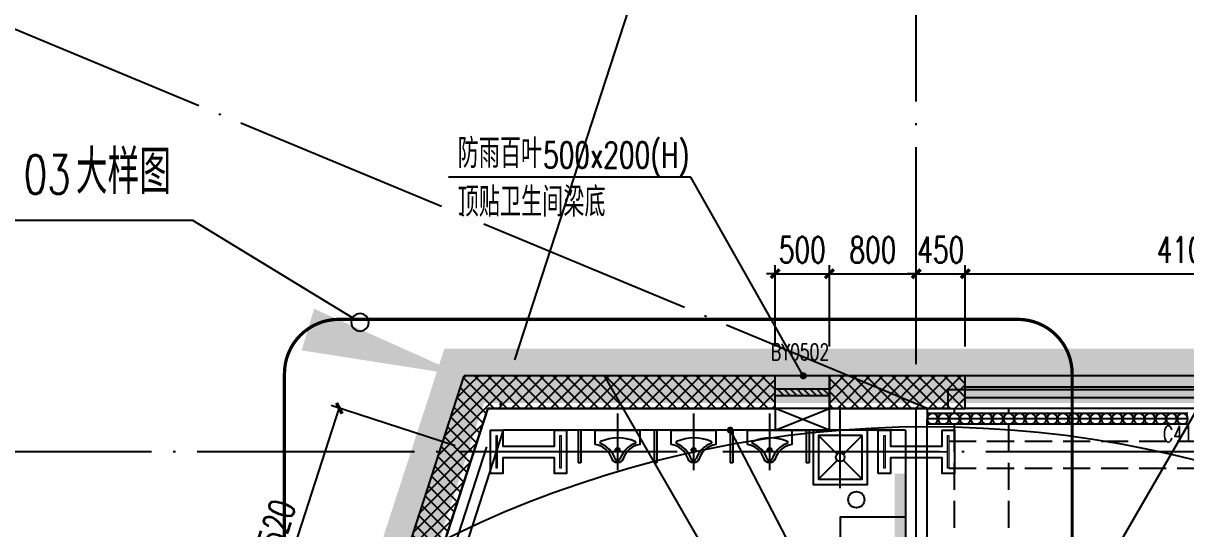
# Model space of a CAD drawing. Extents: x -821772 to -21949, y 506164 to 1049594.
# Drawn here: x -235174 to -224474, y 831112 to 835766 of the extents above; entities that cross this region are included whole.
import ezdxf
from ezdxf.xclip import XClip

# ---------------------------------------------------------------- set-up
doc = ezdxf.new("R2010")
doc.units = 0
doc.header["$LTSCALE"] = 1000
doc.header["$MEASUREMENT"] = 0
doc.header["$XCLIPFRAME"] = 2
for name, pattern in [('10平面20250807_t3$0$CENTER', [2, 1.25, -0.25, 0.25, -0.25]), ('10平面20250807_t3$0$DASH', [0.35, 0.25, -0.1]), ('10平面20250807_t3$0$DOTE', [2.4200000000000004, 2, -0.2, 0.02, -0.2]), ('DASH', [0.35, 0.25, -0.1])]:
    doc.linetypes.add(name, pattern=pattern)
doc.layers.get('Defpoints').update_dxf_attribs({"color": 210})
for name, color, linetype, lineweight in [('1-防火分区线', 201, 'DASH', 50), ('10平面20250807_t3$0$S-col', 8, 'Continuous', 0), ('10平面20250807_t3$0$柱间支撑', 8, '10平面20250807_t3$0$CENTER', 0)]:
    doc.layers.add(name, color=color, linetype=linetype, lineweight=lineweight)
for name, color, linetype in [('10平面20250807_t3$0$A-AXIS-DOTE', 8, '10平面20250807_t3$0$DOTE'), ('10平面20250807_t3$0$A-AXIS-DP', 8, 'Continuous'), ('10平面20250807_t3$0$A-AXIS-SYMB', 8, 'Continuous'), ('10平面20250807_t3$0$A-HATCH-2', 8, 'Continuous'), ('10平面20250807_t3$0$A-HRAIL', 8, 'Continuous'), ('10平面20250807_t3$0$A-LIN-V', 8, 'Continuous'), ('10平面20250807_t3$0$A-SFCE', 8, 'Continuous'), ('10平面20250807_t3$0$A-WC', 8, 'Continuous'), ('10平面20250807_t3$0$A-WINDOW', 8, 'Continuous'), ('10平面20250807_t3$0$AS-WALL', 8, 'Continuous'), ('10平面20250807_t3$0$AS-结构边线层', 8, 'Continuous'), ('10平面20250807_t3$0$DIM_ELEV', 8, 'Continuous'), ('10平面20250807_t3$0$DIM_SYMB', 8, 'Continuous'), ('10平面20250807_t3$0$PUB_HATCH', 8, 'Continuous'), ('10平面20250807_t3$0$PUB_TEXT', 8, 'Continuous'), ('10平面20250807_t3$0$SB_ZF消火栓', 10, 'Continuous'), ('10平面20250807_t3$0$建-窗', 8, 'Continuous'), ('10平面20250807_t3$0$建-门窗编号', 8, 'Continuous'), ('DIM_SYMB', 3, 'Continuous'), ('PUB_HATCH', 8, 'Continuous')]:
    doc.layers.add(name, color=color, linetype=linetype)
doc.styles.add('10平面20250807_t3$0$_TCH_DIM', font='SIMPLEX', dxfattribs={"bigfont": 'GBCBIG'})
doc.styles.add('10平面20250807_t3$0$_TCH_DIM_T3', font='SIMPLEX', dxfattribs={"width": 0.7058823529411765, "bigfont": 'GBCBIG'})
doc.styles.add('10平面20250807_t3$0$A-WIN-LABEL', font='SIMPLEX', dxfattribs={"bigfont": 'GBCBIG'})
doc.dimstyles.new('10平面20250807_t3$0$_TCH_ARCH&&80', dxfattribs={"dimtxt": 238, "dimasz": 80, "dimexe": 80, "dimexo": 80, "dimgap": 101, "dimtad": 1, "dimdec": 0, "dimzin": 0, "dimdsep": 46, "dimtxsty": '10平面20250807_t3$0$_TCH_DIM_T3', "dimblk": '10平面20250807_t3$0$_ArchTick', "dimcen": 0.09, "dimclrt": 7, "dimazin": 2, "dimtfac": 1, "dimtdec": 0, "dimtix": 1, "dimtmove": 2, "dimatfit": 3, "dimfxl": 0, "dimtolj": 1, "dimtzin": 0, "dimarcsym": 0})
pattern_1 = [(45, (60, 0), (-60.000060993344, 60.000060993344), []), (135, (60, 0), (-60.000060993344, -60.00006099334399), [])]

# ---------------------------------------------------------------- blocks, each defined once
blk = doc.blocks.new('10平面20250807_t3$0$dote')
at = {"layer": '10平面20250807_t3$0$A-AXIS-DOTE'}
for p, q in [((-6217.799674731155, -68993.86730922048), (-6217.799674731155, 36662.32227753196)), ((76282.2003252692, 27000.00000000012), (-41310, 26999.99999999988))]:
    blk.add_line(p, q, dxfattribs=at)
at = {"layer": '10平面20250807_t3$0$A-AXIS-DOTE', "ltscale": 2}
blk.add_lwpolyline([(-35305.3199793071, -50417.38143724785), (-8818.791725375806, 31214.71428946406)], dxfattribs=at)
blk = doc.blocks.new('10平面20250807_t3$0$$lvtry$00000224')
at = {"color": 0}
for p, q in [((-362.5000001189765, -1.369509844441253e-06), (-362.5000001189765, -300.0000013695098)), ((-337.5000001189765, -1.369509845972061e-06), (-362.5000001189765, -1.369509844441253e-06)), ((-337.5000001189765, -1.369509845972061e-06), (-337.5000001189765, -300.0000013695098)), ((337.4999998810235, -1.369509844441253e-06), (337.4999998810235, -300.0000013695098)), ((362.4999998810235, -1.369509845972061e-06), (337.4999998810235, -1.369509844441253e-06)), ((362.4999998810235, -1.369509845972061e-06), (362.4999998810235, -300.0000013695098)), ((-337.5000001189765, -300.0000013695098), (-362.5000001189765, -300.0000013695098)), ((362.4999998810235, -300.0000013695098), (337.4999998810235, -300.0000013695098))]:
    blk.add_line(p, q, dxfattribs=at)
at = {"color": 0, "elevation": 1e-08}
blk.add_lwpolyline([(-205, -130.6921668672003), (-205, 0), (205, 0), (205, -130.6921668676659, 0.2680681872429386), (50.76696929242462, -263.4628327437676, -0.3177651244820785), (-5.727633833885193e-08, -299.6467267489061, -0.3177651238976431), (-50.76696929195896, -263.4628327442333, 0.2680681872434905)], format="xyb", close=True, dxfattribs=at)
at = {"color": 0}
blk.add_circle((0, -181.622158779297, 1e-08), 20, dxfattribs=at)
for centre, radius, start, end in [((-152.1659696591087, -115.0054347957484, 1e-08), 10, 114.1083874687021, 248.1393961379835), ((5.09339536074549, -466.4251228258945, 1e-08), 395.0016948295107, 66.66751465096227, 114.1083874687021), ((157.579544424545, -112.9081085743383, 1e-08), 10, 290.4941076083355, 66.66751465096227), ((-242.8073158459738, -340.9316236418672, 1e-08), 233.4306809856922, 19.26394190434416, 68.13939613798351), ((242.8073158459738, -340.9316236418672, 1e-08), 233.4306809856917, 110.4941076083355, 160.7360580956559), ((0.2095041857101023, -256, 1e-08), 23.99999999999859, 199.2639419043441, 269.499839251993), ((-0.2095041857101023, -256, 1e-08), 24.00000000000079, 270.500160748007, 340.7360580956558)]:
    blk.add_arc(centre, radius, start, end, dxfattribs=at)
blk.add_point((0, -181.622158779297, 1e-08), dxfattribs=at)
at = {"layer": '10平面20250807_t3$0$A-AXIS-DOTE'}
blk.add_lwpolyline([(-1.327134668827057e-07, 152.6724720913917), (-1.327134668827057e-07, -367.3275279086083)], dxfattribs=at)
blk = doc.blocks.new('10平面20250807_t3$0$小便器')
at = {"layer": '10平面20250807_t3$0$A-WC', "xscale": -1, "rotation": 89.99999999999999}
blk.add_blockref('10平面20250807_t3$0$$lvtry$00000224', (2044606.132980346, 1695653.609367371), dxfattribs=at)
blk = doc.blocks.new('10平面20250807_t3$0$45345')
at = {"layer": '10平面20250807_t3$0$A-WC'}
h = blk.add_hatch(dxfattribs=at)
h.set_pattern_fill('ANSI31', color=256, scale=10, angle=7.69694232914171e-13)
h.set_pattern_definition([(30.00000000072439, (40598742844.53468, 3385776346.450553), (-7.937500000173811, 13.74815328497761), [])])
edge = h.paths.add_edge_path()
edge.add_arc((40598742441.34776, 3385774511.717568), 50, 0, 360)
blk.add_circle((40598742441.34776, 3385774511.717568), 50, dxfattribs=at)
blk = doc.blocks.new('10平面20250807_t3$0$A$C34D37DA4')
at = {"ltscale": 0.5}
for points in [[(-250.0000003376044, -107.7489576064982), (249.9999996623956, -107.7489576064982), (249.9999996623956, 392.2510423935018), (-250.0000003376044, 392.2510423935018)], [(-200.0000003376044, -57.74895760649815), (199.9999996623956, -57.74895760649815), (199.9999996623956, 342.2510423935018), (-200.0000003376044, 342.2510423935018)]]:
    blk.add_lwpolyline(points, close=True, dxfattribs=at)
for points in [[(-200.0000003376044, 342.2510423935018), (-28.28427158528939, 170.5353136411868)], [(28.28427091008052, 170.5353136411868), (199.9999996623956, 342.2510423935018)], [(-200.0000003376044, -57.74895760649815), (-28.28427158528939, 113.9667711458169)], [(28.28427091008052, 113.9667711458169), (199.9999996623956, -57.74895760649815)]]:
    blk.add_lwpolyline(points, dxfattribs=at)
blk.add_circle((-3.37604433298111e-07, 142.2510423935018), 40, dxfattribs=at)
at = {"layer": '10平面20250807_t3$0$A-AXIS-DOTE'}
blk.add_lwpolyline([(0, 427.4235144928098), (0, -332.5764855071902)], dxfattribs=at)
blk = doc.blocks.new('10平面20250807_t3$0$43243')
at = {"layer": '10平面20250807_t3$0$AS-结构边线层'}
for points in [[(-230898.0392134977, 832219.9999999629), (-254254.1845321575, 760235.8172418061), (-254254.184532167, 741420.0000000173), (-248304.1845324438, 741420.0000000201), (-248304.1845324438, 741669.99999238), (-246204.1845322685, 741669.9999932207), (-246204.1845321484, 741420.000000022), (-231804.1845325234, 741419.9999942576), (-231804.1845325233, 741669.9999923778), (-229704.1845323899, 741669.9999932185), (-229704.1845323907, 741420.0000000397), (-228964.1845312842, 741420.0000000396), (-228964.1845312842, 741250.0000000396), (-222244.1845312931, 741250.0000000383), (-222244.1845312931, 741420), (-215304.1845117417, 741419.9999999964), (-215304.1845117416, 741669.9999923757), (-213204.1845321035, 741669.9999933098), (-213204.1845319701, 741419.9999999979), (-212464.1845321409, 741419.9999999987), (-212464.1845321409, 741249.9999999987), (-205744.1845311316, 741249.9999999974)], [(-199544.1845220636, 832390.0000000272), (-212464.1845321403, 832389.9999999992), (-212464.1845321403, 832219.9999999992), (-213204.1845321029, 832220), (-213204.1845321029, 831969.9999990605), (-215304.184511741, 831969.9999999946), (-215304.184511741, 832219.9999999902), (-222244.1845318874, 832219.9999999747), (-222244.1845318878, 832389.9999999648), (-226664.1845318813, 832389.9999999652), (-226664.1845318813, 832219.9999999652), (-230898.0392134977, 832219.9999999629)]]:
    blk.add_lwpolyline(points, dxfattribs=at)
blk = doc.blocks.new('10平面20250807_t3$0$_FZH')
at = {"layer": '10平面20250807_t3$0$A-HATCH-2'}
blk.add_lwpolyline([(-0.4374999996794031, -0.2500000000006821), (-0.4374999996794031, 0.2499999999993179), (-0.2974999996793031, 0.2499999999993179), (-0.2974999996793031, 0.06749999999919964), (0.2975000003207242, 0.06749999999919964), (0.2975000003207242, 0.2499999999993179), (0.4375000003205969, 0.2499999999993179), (0.4375000003205969, -0.2500000000006821), (0.2975000003207242, -0.2500000000006821), (0.2975000003207242, -0.06750000000079126), (-0.2974999996793031, -0.06750000000079126), (-0.2974999996793031, -0.2500000000006821)], close=True, dxfattribs=at)
at = {"layer": '10平面20250807_t3$0$S-col'}
blk.add_lwpolyline([(-0.3749999996794031, -0.1875000000006821), (-0.3749999996794031, 0.1874999999993179), (-0.3599999996793031, 0.1874999999993179), (-0.3599999996793031, 0.004999999999199645), (0.3600000003207242, 0.004999999999199645), (0.3600000003207242, 0.1874999999993179), (0.3750000003205969, 0.1874999999993179), (0.3750000003205969, -0.1875000000006821), (0.3600000003207242, -0.1875000000006821), (0.3600000003207242, -0.00500000000079126), (-0.3599999996793031, -0.00500000000079126), (-0.3599999996793031, -0.1875000000006821)], close=True, dxfattribs=at)
blk = doc.blocks.new('10平面20250807_t3$0$w4234324')
at = {"xscale": 800.0000000000005, "yscale": 800.0000000000005, "zscale": 800.0000000000005}
for p in [(-230522.6919959126, 831819.9999961852), (-226954.1845321655, 831819.9999961853)]:
    blk.add_blockref('10平面20250807_t3$0$_FZH', p, dxfattribs=at)
blk = doc.blocks.new('10平面20250807_t3$0$3243243')
at = {"layer": '10平面20250807_t3$0$A-HATCH-2', "linetype": '10平面20250807_t3$0$DASH'}
for p, q in [((-226604.1845242854, 741520.0000000218), (-226604.1845242277, 832219.9999999617)), ((-226104.1845242854, 741520.0000000218), (-226104.1845242277, 832219.9999999614))]:
    blk.add_line(p, q, dxfattribs=at)
at = {"layer": '10平面20250807_t3$0$A-SFCE', "linetype": '10平面20250807_t3$0$DASH'}
for p, q in [((-226654.1845319089, 831919.9999999934), (-221900.1845301393, 831919.999999994)), ((-226654.1845319089, 831669.9999999934), (-221900.1845301393, 831669.9999999941))]:
    blk.add_line(p, q, dxfattribs=at)
blk = doc.blocks.new('10平面20250807_t3$0$3132')
at = {"layer": '10平面20250807_t3$0$A-AXIS-SYMB'}
for p, q in [((-233614.2276635002, 833950), (-237190, 833950)), ((-232143.1145805996, 833054.2867673679), (-233614.2276635002, 833950))]:
    blk.add_line(p, q, dxfattribs=at)
blk.add_lwpolyline([(-231993.5764133831, 833012.3437489022, 1), (-232154.8789136174, 833012.3437489022, 1)], format="xyb", close=True, dxfattribs=at)
at = {"layer": '10平面20250807_t3$0$DIM_ELEV', "linetype": '10平面20250807_t3$0$DASH', "const_width": 30}
blk.add_lwpolyline([(-232270, 833040), (-226020, 833040, -0.414213562373095), (-225520, 832540), (-225520, 827570, -0.414213562373095), (-226020, 827070), (-232270, 827070, -0.414213562373095), (-232770, 827570), (-232770, 832540, -0.414213562373095)], format="xyb", close=True, dxfattribs=at)
at = {"layer": '10平面20250807_t3$0$PUB_TEXT', "style": '10平面20250807_t3$0$_TCH_DIM'}
blk.add_text('大样图', height=405.1063829787233, dxfattribs=at).set_placement((-234689.5319148936, 834195))
at = {"layer": '10平面20250807_t3$0$PUB_TEXT', "style": '10平面20250807_t3$0$_TCH_DIM', "width": 0.7058823529411765}
blk.add_text('03', height=357, dxfattribs=at).set_placement((-235169.5319148936, 834195))
blk = doc.blocks.new('10平面20250807_t3$0$23124232432')
at = {"layer": '10平面20250807_t3$0$柱间支撑', "const_width": 100}
blk.add_lwpolyline([(-227104.1845308288, 831620.000003545), (-227104.1845308288, 823020.000003545)], dxfattribs=at)
blk = doc.blocks.new('10平面20250807_t3$0$99平面图例外参$0$$LinePat$圆环')
for points in [[(3.637978807091713e-12, 150.0000000000018), (300.0000000000036, 150.0000000000018)], [(3.637978807091713e-12, 1.818989403545856e-12), (300.0000000000036, 1.818989403545856e-12)], [(3.637978807091713e-12, -149.9999999999982), (300.0000000000036, -149.9999999999982)]]:
    blk.add_lwpolyline(points)
at = {"color": 0}
blk.add_circle((150.0000000000036, 1.818989403545856e-12), 150, dxfattribs=at)
blk = doc.blocks.new('10平面20250807_t3$0$34242343243')
at = {"layer": '10平面20250807_t3$0$A-HRAIL', "xscale": -0.3333333334560343, "yscale": 0.3333333333333333, "zscale": 0.3333333333333333, "rotation": 5.280501065367523e-11}
for p in [(-226754.1845318694, 832123.9999885313), (-226654.1845318326, 832123.9999885315), (-226554.1845317958, 832123.9999885315), (-226454.184531759, 832123.9999885316), (-226354.1845317222, 832123.9999885317), (-226254.1845316854, 832123.9999885318), (-226154.1845316486, 832123.9999885319), (-226054.1845316118, 832123.9999885319), (-225954.184531575, 832123.999988532), (-225854.1845315381, 832123.9999885322), (-225754.1845315013, 832123.9999885323), (-225654.1845314645, 832123.9999885323), (-225554.1845314277, 832123.9999885324), (-225454.1845313909, 832123.9999885325), (-225354.1845313541, 832123.9999885326), (-225254.1845313173, 832123.9999885327), (-225154.1845312805, 832123.9999885327), (-225054.1845312437, 832123.9999885329), (-224954.1845312068, 832123.999988533), (-224854.18453117, 832123.9999885331), (-224754.1845311332, 832123.9999885332), (-224654.1845310964, 832123.9999885332), (-224554.1845310596, 832123.9999885333), (-224454.1845310228, 832123.9999885334)]:
    blk.add_blockref('10平面20250807_t3$0$99平面图例外参$0$$LinePat$圆环', p, dxfattribs=at)
blk = doc.blocks.new('10平面20250807_t3$0$A$C5D961328')
at = {"layer": '10平面20250807_t3$0$A-LIN-V', "ltscale": 500}
blk.add_circle((350.0330632161349, 39.99165254249237), 10001.39042265348, dxfattribs=at)
blk = doc.blocks.new('10平面20250807_t3$0$234243242332')
at = {"layer": '10平面20250807_t3$0$SB_ZF消火栓', "rotation": 270}
blk.add_blockref('10平面20250807_t3$0$A$C5D961328', (-226894.1761935164, 822401.255085017), dxfattribs=at)
blk = doc.blocks.new('10平面20250807_t3$0$_ArchTick')
at = {"color": 0, "linetype": 'ByBlock', "const_width": 0.4}
blk.add_lwpolyline([(-0.5, -0.5), (0.5, 0.5)], dxfattribs=at)
blk = doc.blocks.new('*D12304')
at = {"layer": '10平面20250807_t3$0$A-AXIS-DP', "color": 0, "lineweight": -2}
for p, q in [((-228254.1845325946, 832789.9999999444), (-228254.1845325946, 833539.999996183)), ((-227754.1845316094, 832789.9999999445), (-227754.1845316094, 833539.999996183)), ((-228254.1845325946, 833459.999996183), (-228334.1845325946, 833459.999996183)), ((-228254.1845325946, 833459.999996183), (-227754.1845316094, 833459.999996183)), ((-227754.1845316094, 833459.999996183), (-227674.1845316094, 833459.999996183))]:
    blk.add_line(p, q, dxfattribs=at)
at = {"layer": 'Defpoints', "color": 0}
for p in [(-227754.1845316094, 833459.999996183), (-228254.1845325946, 832709.9999999444), (-227754.1845316094, 832709.9999999445)]:
    blk.add_point(p, dxfattribs=at)
at = {"layer": '10平面20250807_t3$0$A-AXIS-DP', "color": 0, "lineweight": -2, "xscale": 80, "yscale": 80, "zscale": 80}
blk.add_blockref('10平面20250807_t3$0$_ArchTick', (-228254.1845325946, 833459.999996183), dxfattribs=at)
at = {"layer": '10平面20250807_t3$0$A-AXIS-DP', "color": 0, "lineweight": -2, "xscale": 80, "yscale": 80, "zscale": 80, "rotation": 180}
blk.add_blockref('10平面20250807_t3$0$_ArchTick', (-227754.1845316094, 833459.999996183), dxfattribs=at)
at = {"layer": '10平面20250807_t3$0$A-AXIS-DP', "color": 7, "insert": (-228004.184532102, 833679.999996183), "char_height": 238, "attachment_point": 5, "style": '10平面20250807_t3$0$_TCH_DIM_T3'}
blk.add_mtext('\\A1;500', dxfattribs=at)
blk = doc.blocks.new('*D12305')
at = {"layer": '10平面20250807_t3$0$A-AXIS-DP', "color": 0, "lineweight": -2}
for p, q in [((-227754.1845316093, 832789.9999999445), (-227754.1845316093, 833539.9999961831)), ((-226954.1845316036, 832789.9999999447), (-226954.1845316036, 833539.9999961831)), ((-227754.1845316093, 833459.9999961831), (-226954.1845316036, 833459.9999961831))]:
    blk.add_line(p, q, dxfattribs=at)
at = {"layer": 'Defpoints', "color": 0}
for p in [(-226954.1845316036, 833459.9999961831), (-227754.1845316093, 832709.9999999445), (-226954.1845316036, 832709.9999999447)]:
    blk.add_point(p, dxfattribs=at)
at = {"layer": '10平面20250807_t3$0$A-AXIS-DP', "color": 0, "lineweight": -2, "xscale": 80, "yscale": 80, "zscale": 80, "rotation": 180}
blk.add_blockref('10平面20250807_t3$0$_ArchTick', (-227754.1845316093, 833459.9999961831), dxfattribs=at)
at = {"layer": '10平面20250807_t3$0$A-AXIS-DP', "color": 0, "lineweight": -2, "xscale": 80, "yscale": 80, "zscale": 80}
blk.add_blockref('10平面20250807_t3$0$_ArchTick', (-226954.1845316036, 833459.9999961831), dxfattribs=at)
at = {"layer": '10平面20250807_t3$0$A-AXIS-DP', "color": 7, "insert": (-227354.1845316064, 833679.9999961831), "char_height": 238, "attachment_point": 5, "style": '10平面20250807_t3$0$_TCH_DIM_T3'}
blk.add_mtext('\\A1;800', dxfattribs=at)
blk = doc.blocks.new('*D12306')
at = {"layer": '10平面20250807_t3$0$A-AXIS-DP', "color": 0, "lineweight": -2}
for p, q in [((-226954.1845316036, 832789.9999999447), (-226954.1845316036, 833539.9999961832)), ((-226504.1845315812, 832789.9999999448), (-226504.1845315812, 833539.9999961832)), ((-226954.1845316036, 833459.9999961832), (-227034.1845316036, 833459.9999961832)), ((-226954.1845316036, 833459.9999961832), (-226504.1845315812, 833459.9999961832)), ((-226504.1845315812, 833459.9999961832), (-226424.1845315812, 833459.9999961832))]:
    blk.add_line(p, q, dxfattribs=at)
at = {"layer": 'Defpoints', "color": 0}
for p in [(-226504.1845315812, 833459.9999961832), (-226954.1845316036, 832709.9999999447), (-226504.1845315812, 832709.9999999448)]:
    blk.add_point(p, dxfattribs=at)
at = {"layer": '10平面20250807_t3$0$A-AXIS-DP', "color": 0, "lineweight": -2, "xscale": 80, "yscale": 80, "zscale": 80}
blk.add_blockref('10平面20250807_t3$0$_ArchTick', (-226954.1845316036, 833459.9999961832), dxfattribs=at)
at = {"layer": '10平面20250807_t3$0$A-AXIS-DP', "color": 0, "lineweight": -2, "xscale": 80, "yscale": 80, "zscale": 80, "rotation": 180}
blk.add_blockref('10平面20250807_t3$0$_ArchTick', (-226504.1845315812, 833459.9999961832), dxfattribs=at)
at = {"layer": '10平面20250807_t3$0$A-AXIS-DP', "color": 7, "insert": (-226729.1845315924, 833679.9999961832), "char_height": 238, "attachment_point": 5, "style": '10平面20250807_t3$0$_TCH_DIM_T3'}
blk.add_mtext('\\A1;450', dxfattribs=at)
blk = doc.blocks.new('*D12307')
at = {"layer": '10平面20250807_t3$0$A-AXIS-DP', "color": 0, "lineweight": -2}
for p, q in [((-226504.1845315812, 832789.9999999448), (-226504.1845315812, 833539.9999961839)), ((-222404.1845315832, 832789.9999999459), (-222404.1845315832, 833539.9999961839)), ((-226504.1845315812, 833459.9999961839), (-222404.1845315832, 833459.9999961839))]:
    blk.add_line(p, q, dxfattribs=at)
at = {"layer": 'Defpoints', "color": 0}
for p in [(-222404.1845315832, 833459.9999961839), (-226504.1845315812, 832709.9999999448), (-222404.1845315832, 832709.9999999459)]:
    blk.add_point(p, dxfattribs=at)
at = {"layer": '10平面20250807_t3$0$A-AXIS-DP', "color": 0, "lineweight": -2, "xscale": 80, "yscale": 80, "zscale": 80, "rotation": 180}
blk.add_blockref('10平面20250807_t3$0$_ArchTick', (-226504.1845315812, 833459.9999961839), dxfattribs=at)
at = {"layer": '10平面20250807_t3$0$A-AXIS-DP', "color": 0, "lineweight": -2, "xscale": 80, "yscale": 80, "zscale": 80}
blk.add_blockref('10平面20250807_t3$0$_ArchTick', (-222404.1845315832, 833459.9999961839), dxfattribs=at)
at = {"layer": '10平面20250807_t3$0$A-AXIS-DP', "color": 7, "insert": (-224454.1845315822, 833679.9999961839), "char_height": 238, "attachment_point": 5, "style": '10平面20250807_t3$0$_TCH_DIM_T3'}
blk.add_mtext('\\A1;4100', dxfattribs=at)
blk = doc.blocks.new('*D12384')
at = {"layer": '10平面20250807_t3$0$A-AXIS-DP', "color": 0, "lineweight": -2}
for p, q in [((-233042.5960362341, 829823.6736244131), (-232264.8625815611, 832220.6662092118)), ((-231199.2445205917, 831874.9134433602), (-232340.9573279556, 832245.3560769949)), ((-231976.9779752647, 829477.9208585615), (-233118.6907826286, 829848.3634921962))]:
    blk.add_line(p, q, dxfattribs=at)
at = {"layer": 'Defpoints', "color": 0}
for p in [(-232264.8625815611, 832220.6662092118), (-231123.1497741971, 831850.2235755771), (-231900.8832288701, 829453.2309907784)]:
    blk.add_point(p, dxfattribs=at)
at = {"layer": '10平面20250807_t3$0$A-AXIS-DP', "color": 0, "lineweight": -2, "xscale": 80, "yscale": 80, "zscale": 80}
for p, rotation in [((-232264.8625815611, 832220.6662092118), 72.02371341813634), ((-233042.5960362341, 829823.6736244131), 252.0237134181363)]:
    blk.add_blockref('10平面20250807_t3$0$_ArchTick', p, dxfattribs=dict(at, rotation=rotation))
at = {"layer": '10平面20250807_t3$0$A-AXIS-DP', "color": 7, "insert": (-232862.9898614825, 831090.0670532162), "char_height": 238, "attachment_point": 5, "rotation": 72.02371341813634, "style": '10平面20250807_t3$0$_TCH_DIM_T3'}
blk.add_mtext('\\A1;2520', dxfattribs=at)
blk = doc.blocks.new('10平面20250807_t3$0$WINDOW2DLIB$DYNSTYLE$00000005')
at = {"color": 0}
for points in [[(-0.4999999999999964, 0.5000000000000142), (-0.4999999999999964, -0.4999999999999858)], [(-0.4999999999999964, 0.5000000000000142), (0.5000000000000036, 0.5000000000000142)], [(0.5000000000000036, -0.4999999999999858), (0.5000000000000036, 0.5000000000000142)], [(0.5000000000000036, 0.1666666666666714), (-0.4999999999999964, 0.1666666666666714)], [(0.5000000000000036, -0.1666666666666572), (-0.4999999999999964, -0.1666666666666572)], [(-0.4999999999999964, -0.4999999999999858), (0.5000000000000036, -0.4999999999999858)]]:
    blk.add_lwpolyline(points, dxfattribs=at)
blk = doc.blocks.new('*U10280')
at = {"color": 0}
for p, q in [((-250.000000492626, 149.9999999983263), (250.0000005524926, 149.9999999983263)), ((250.0000005524344, 29.99999999988336), (-250.0000004925678, 29.99999999988336)), ((-250.0000004925678, -30.00000000011664), (-190.0000004925679, 29.99999999988336)), ((-190.0000004925678, -30.00000000011664), (-130.0000004925679, 29.99999999988336)), ((-130.0000004925678, -30.00000000011664), (-70.0000004925679, 29.99999999988336)), ((-70.0000004925678, -30.00000000011664), (-10.00000049256792, 29.99999999988336)), ((-10.00000049256781, -30.00000000011664), (49.99999950743208, 29.99999999988336)), ((49.99999950743216, -30.00000000011664), (109.9999995074321, 29.99999999988336)), ((109.9999995074322, -30.00000000011664), (169.9999995074321, 29.99999999988336)), ((169.9999995074322, -30.00000000011664), (229.9999995074321, 29.99999999988336)), ((250.0000005524344, -30.00000000011664), (-250.0000004925678, -30.00000000011664)), ((-250.000000492626, -150.0000000016737), (250.0000005524926, -150.0000000016737))]:
    blk.add_line(p, q, dxfattribs=at)
for points in [[(-250.000000492626, -150.0000000016737), (-250.000000492626, 149.9999999983263)], [(250.0000005524926, -150.0000000016737), (250.0000005524926, 149.9999999983263)]]:
    blk.add_lwpolyline(points, dxfattribs=at)
blk = doc.blocks.new('*U10279')
at = {"color": 0, "xscale": 0.001999999996058992, "yscale": 0.003333333333333334, "zscale": 0.001999999996058992}
blk.add_blockref('*U10280', (0, 0), dxfattribs=at)
blk = doc.blocks.new('10平面20250807_t3')
at = {"layer": '10平面20250807_t3$0$PUB_HATCH'}
h = blk.add_hatch(dxfattribs=at)
h.set_pattern_fill('多孔材料', color=256, scale=30, style=0)
h.set_pattern_definition(pattern_1)
h.paths.add_polyline_path([(-232690.9410617051, 827666.2934982788), (-232405.5857627256, 827573.706494092), (-230898.0392134977, 832219.9999999629), (-231116.0968383795, 832519.9999999651)])
h = blk.add_hatch(dxfattribs=at)
h.set_pattern_fill('多孔材料', color=256, scale=30, style=0)
h.set_pattern_definition(pattern_1)
h.paths.add_polyline_path([(-230898.0392134977, 832219.9999999629), (-228254.1845329135, 832219.9999999641), (-228254.1845329135, 832519.9999999612), (-231116.0968383795, 832519.9999999651)])
h = blk.add_hatch(dxfattribs=at)
h.set_pattern_fill('多孔材料', color=256, scale=30, style=0)
h.set_pattern_definition(pattern_1)
h.paths.add_polyline_path([(-226954.1845319083, 832519.9999999641), (-227754.1845319217, 832519.9999999611), (-227754.1845319217, 832219.9999999643), (-226954.1845319083, 832219.9999999641)])
h = blk.add_hatch(dxfattribs=at)
h.set_pattern_fill('多孔材料', color=256, scale=30, style=0)
h.set_pattern_definition(pattern_1)
h.paths.add_polyline_path([(-226954.1845319083, 832219.9999999641), (-226504.1845318813, 832219.9999999652), (-226504.1845318813, 832519.9999999641), (-226954.1845319083, 832519.9999999641)])
at = {"layer": '10平面20250807_t3$0$A-AXIS-DOTE'}
blk.add_line((-226854.1845319043, 832219.9999961875), (-242565.8154639103, 838750.0000037486), dxfattribs=at)
at = {"layer": '10平面20250807_t3$0$A-AXIS-SYMB'}
for p, q in [((-229030, 834350), (-231260, 834350)), ((-227994.1845324256, 832519.999999976), (-229030, 834350))]:
    blk.add_line(p, q, dxfattribs=at)
at = {"layer": '10平面20250807_t3$0$A-AXIS-SYMB', "const_width": 32}
blk.add_lwpolyline([(-227986.3031544673, 832506.0757807348, 1), (-228002.0659103839, 832533.9242192173, 1)], format="xyb", close=True, dxfattribs=at)
at = {"layer": '10平面20250807_t3$0$A-WC'}
blk.add_lwpolyline([(-227054.1845335808, 831219.9999961858), (-227654.1845335808, 831219.9999961858), (-227654.1845335808, 829419.9999961858), (-227054.1845319096, 829419.9999961855)], dxfattribs=at)
at = {"layer": '10平面20250807_t3$0$A-WINDOW'}
for p, q in [((-228254.1845329135, 832219.9999999641), (-228254.1845329135, 832019.9999999622)), ((-227754.1845319145, 832219.9999999625), (-228254.1845329135, 832219.9999999641)), ((-227754.1845329135, 832019.9999999682), (-228254.1845329135, 832219.9999999641)), ((-228254.1845329135, 832020.0000013427), (-227754.1845319145, 832219.9999999625)), ((-227754.1845329135, 832019.9999999672), (-227754.1845319145, 832219.9999999625)), ((-228254.1845329135, 832019.9999999622), (-227754.1845329135, 832019.9999999672))]:
    blk.add_line(p, q, dxfattribs=at)
at = {"layer": '10平面20250807_t3$0$AS-WALL'}
for p, q in [((-232690.9410617051, 827666.2934982788), (-231116.0968383795, 832519.9999999651)), ((-228254.1845329135, 832519.9999999612), (-231116.0968383795, 832519.9999999651)), ((-228254.1845329135, 832219.9999999641), (-228254.1845329135, 832519.9999999612)), ((-226954.1845319083, 832519.9999999641), (-227754.1845319217, 832519.9999999611)), ((-227754.1845319217, 832519.9999999611), (-227754.1845319217, 832219.9999999643)), ((-226504.1845318813, 832519.9999999641), (-226954.1845319083, 832519.9999999641)), ((-226504.1845318813, 832219.9999999652), (-226504.1845318813, 832519.9999999641)), ((-232405.5857627256, 827573.706494092), (-230898.0392134977, 832219.9999999629)), ((-232325.6728345585, 827819.9999961905), (-230898.0392134683, 832219.9999999705)), ((-230898.0392134977, 832219.9999999629), (-228254.1845329135, 832219.9999999641)), ((-227054.1845318784, 832219.9999999709), (-230898.0392134683, 832219.9999999705)), ((-227754.1845319217, 832219.9999999643), (-226954.1845319083, 832219.9999999641)), ((-226954.1845319083, 832219.9999999641), (-226504.1845318813, 832219.9999999652)), ((-226854.1845319986, 832219.9999999625), (-226854.1845319084, 832119.9999999665)), ((-226854.1845319089, 829119.9999962131), (-226854.1845319084, 832119.9999999665)), ((-232050.5162101013, 828019.9999961833), (-230752.6674635446, 832019.999999962)), ((-227054.1845319093, 832019.9999999623), (-230752.6674635446, 832019.999999962)), ((-227054.1845319093, 832019.9999999623), (-227054.1845319112, 829119.9999962132))]:
    blk.add_line(p, q, dxfattribs=at)
at = {"layer": '10平面20250807_t3$0$DIM_SYMB'}
blk.add_line((-228666.6845324871, 832019.9999999733), (-225790, 826470), dxfattribs=at)
at = {"layer": '10平面20250807_t3$0$DIM_SYMB', "const_width": 32}
blk.add_lwpolyline([(-228674.0474017774, 832034.2052157695, 1), (-228659.3216631967, 832005.7947841772, 1)], format="xyb", close=True, dxfattribs=at)
at = {"xscale": -1, "rotation": 89.99999999998394}
for p in [(1465949.424835577, 2876626.132981213), (1466649.424835576, 2876626.132981213), (1467349.424835576, 2876626.132981213)]:
    blk.add_blockref('10平面20250807_t3$0$小便器', p, dxfattribs=at)
at = {"layer": '10平面20250807_t3$0$A-AXIS-DP'}
for name in ['10平面20250807_t3$0$3132', '10平面20250807_t3$0$3243243']:
    blk.add_blockref(name, (0, 0), dxfattribs=at)
at = {"layer": '10平面20250807_t3$0$A-LIN-V', "xscale": 1.5, "yscale": 1.5, "zscale": 1.5, "rotation": 269.9999999999991}
blk.add_blockref('10平面20250807_t3$0$45345', (-5078889273.881513, 60898945041.93468), dxfattribs=at)
at = {"layer": '10平面20250807_t3$0$A-WC', "rotation": 180}
blk.add_blockref('10平面20250807_t3$0$A$C34D37DA4', (-227654.1845325001, 831912.2510423617), dxfattribs=at)
at = {"layer": '10平面20250807_t3$0$A-WINDOW'}
for name in ['10平面20250807_t3$0$43243', '10平面20250807_t3$0$w4234324']:
    blk.add_blockref(name, (0, 0), dxfattribs=at)
ref = blk.add_blockref('*U10279', (-228004.1845324071, 832369.9999999643), dxfattribs=dict(at, xscale=-500.000000985252, yscale=300, zscale=300, rotation=359.9999999999967))
ref.add_attrib('A', 'BY0502', (-228291.6845324071, 832665.6250048877), dxfattribs={"layer": '10平面20250807_t3$0$建-门窗编号', "ltscale": 500, "height": 148.75, "style": '10平面20250807_t3$0$A-WIN-LABEL', "width": 0.7058823529411765})
at = {"layer": '10平面20250807_t3$0$AS-WALL'}
blk.add_blockref('10平面20250807_t3$0$dote', (-220736.3848571775, 804819.9999961853), dxfattribs=at)
at = {"layer": '10平面20250807_t3$0$DIM_SYMB'}
blk.add_blockref('10平面20250807_t3$0$34242343243', (0, 0), dxfattribs=at)
at = {"layer": '10平面20250807_t3$0$SB_ZF消火栓', "linetype": 'Continuous'}
blk.add_blockref('10平面20250807_t3$0$234243242332', (-2.91038304567337e-11, 0), dxfattribs=at)
at = {"layer": '10平面20250807_t3$0$建-窗'}
ref = blk.add_blockref('10平面20250807_t3$0$WINDOW2DLIB$DYNSTYLE$00000005', (-224454.1845318878, 832369.9999999639), dxfattribs=dict(at, xscale=-4100, yscale=300, zscale=300, rotation=359.999999999996))
ref.add_attrib('A', 'C4124', (-224684.1845318877, 831910.6249999708), dxfattribs={"layer": '10平面20250807_t3$0$建-门窗编号', "ltscale": 500, "height": 148.75, "style": '10平面20250807_t3$0$A-WIN-LABEL', "width": 0.7058823529411765})
at = {"layer": '10平面20250807_t3$0$柱间支撑'}
blk.add_blockref('10平面20250807_t3$0$23124232432', (0, 0), dxfattribs=at)
at = {"layer": '10平面20250807_t3$0$PUB_TEXT', "style": '10平面20250807_t3$0$_TCH_DIM'}
for s, p in [('防雨百叶', (-231176, 834434)), ('顶贴卫生间梁底', (-231176, 833986))]:
    blk.add_text(s, height=270.0709219858156, dxfattribs=at).set_placement(p)
at = {"layer": '10平面20250807_t3$0$PUB_TEXT', "style": '10平面20250807_t3$0$_TCH_DIM', "width": 0.7058823529411765}
blk.add_text('500x200(H)', height=238, dxfattribs=at).set_placement((-230389.6170212766, 834434))
at = {"layer": '10平面20250807_t3$0$A-AXIS-DP'}
for p1, p2, distance, picture, middle in [((-228254.1845325946, 832709.9999999444), (-227754.1845316094, 832709.9999999445), 749.9999962385045, '*D12304', (-228004.184532102, 833679.999996183)), ((-227754.1845316093, 832709.9999999445), (-226954.1845316036, 832709.9999999447), 749.9999962383881, '*D12305', (-227354.1845316064, 833679.9999961831)), ((-226954.1845316036, 832709.9999999447), (-226504.1845315812, 832709.9999999448), 749.9999962383881, '*D12306', (-226729.1845315924, 833679.9999961832)), ((-226504.1845315812, 832709.9999999448), (-222404.1845315832, 832709.9999999459), 749.9999962380389, '*D12307', (-224454.1845315822, 833679.9999961839)), ((-231900.8832288701, 829453.2309907784), (-231123.1497741971, 831850.2235755771), 1200.306577218137, '*D12384', (-232862.9898614825, 831090.0670532162))]:
    dim = blk.add_aligned_dim(p1=p1, p2=p2, distance=distance, dimstyle='10平面20250807_t3$0$_TCH_ARCH&&80', dxfattribs=at)
    dim.commit()
    dim.dimension.update_dxf_attribs({"geometry": picture, "text_midpoint": middle})

msp = doc.modelspace()

# ---------------------------------------------------------------- block references
at = {"ltscale": 100}
ref = msp.add_blockref('10平面20250807_t3', (0, 0), dxfattribs=at)
XClip(ref).set_block_clipping_path([(-386212.6353242097, 506163.79756496), (-21948.75939678214, 884998.2285294847)])

# ---------------------------------------------------------------- next in the draw order: hatches: boundary and pattern name
at = {"layer": 'PUB_HATCH', "ltscale": 5000}
h = msp.add_hatch(dxfattribs=at)
h.set_pattern_fill('HONEY', color=8, scale=2000)
h.set_pattern_definition([(0, (0, 0), (4762.5, 2749.63), [3175, -6350]), (120, (0, 0), (-4762.499431007805, 2749.630985523391), [3175, -6350]), (59.99999999999999, (0, 0), (0.0005689921946938625, 5499.260985523389), [-6350, 3175])])
h.paths.add_polyline_path([(-148304.1845318265, 741219.9999959635), (-148304.1845318265, 741720.0000006178), (-149704.184511594, 741719.9999999951), (-149704.1845115939, 741219.9999959635), (-164804.1845318265, 741219.9999959634), (-164804.1845318265, 741720.0000006178), (-166204.184511594, 741719.9999999951), (-166204.1845115939, 741219.9999959634), (-181304.1845318265, 741219.9999959633), (-181304.1845318265, 741720.0000006178), (-182704.184511594, 741719.9999999951), (-182704.1845115939, 741219.9999959633), (-197804.1845318265, 741219.9999959632), (-197804.1845318265, 741720.0000006178), (-199204.184511594, 741719.9999999951), (-199204.1845115939, 741219.9999959632), (-214304.1845318265, 741219.9999959631), (-214304.1845318265, 741720.0000006178), (-215704.184511594, 741719.9999999951), (-215704.184511594, 741219.9999959631), (-254554.1845169067, 741219.9999959628), (-254554.1845354314, 760283.2689269567), (-231116.096818457, 832520.0000000012), (-215704.1845115939, 832519.9999966704), (-215704.184511594, 832019.9999923753), (-214304.1845318265, 832019.9999917526), (-214304.1845318265, 832519.9999963678), (-182704.1845115938, 832519.9999895386), (-182704.184511594, 832019.9999923753), (-181304.1845318265, 832019.9999917526), (-181304.1845318265, 832519.999989236), (-157104.1845115938, 832519.999984006), (-157104.184511594, 832019.9999923753), (-155704.1845318265, 832019.9999917526), (-155704.1845318265, 832519.9999837035), (-143954.1845114511, 832519.9999811641), (-143954.1845114512, 741219.9999959635)])

# ---------------------------------------------------------------- next in the draw order: linework, layer by layer
at = {"layer": '1-防火分区线', "color": 1, "linetype": 'DASH', "ltscale": 5, "const_width": 500}
msp.add_lwpolyline([(-199204.1845115939, 741219.9999959632), (-214304.1845318265, 741219.9999959631), (-214304.1845318265, 741720.0000006178), (-215704.184511594, 741719.9999999951), (-215704.184511594, 741219.9999959631), (-254554.1845169067, 741219.9999959628), (-254554.1845354314, 760283.2689269567), (-231116.096818457, 832520.0000000012), (-231116.096818457, 832520.0000000012), (-215704.1845115939, 832519.9999966704), (-215704.184511594, 832019.9999923753), (-214304.1845318265, 832019.9999917526), (-214304.1845318265, 832519.9999963678), (-182704.1845115938, 832519.9999895386)], dxfattribs=at)
at = {"layer": 'DIM_SYMB'}
msp.add_lwpolyline([(-236477.6881727884, 834108.1284765447, 0, 0, 0), (-231116.0968203596, 832519.9999941371, 0, 400, 0), (-232554.3298727672, 832946.0113636596, 0, 0, 0)], format="xyseb", dxfattribs=at)

doc.saveas('drawing.dxf')
